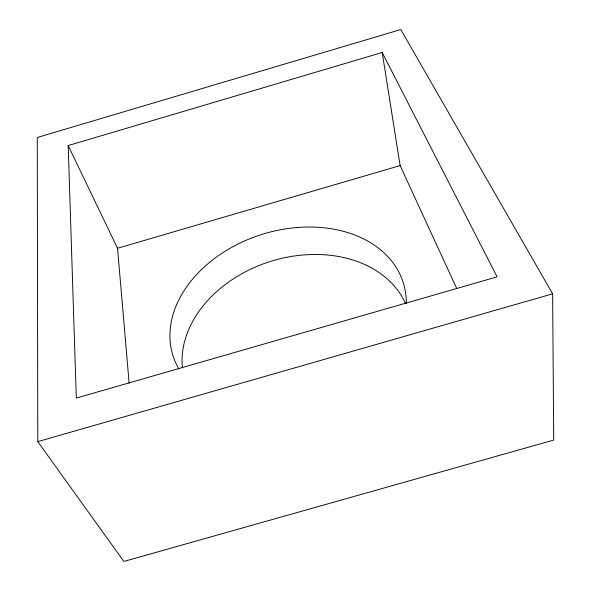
<?xml version="1.0" encoding="UTF-8"?>
<svg xmlns="http://www.w3.org/2000/svg" width="591" height="591" viewBox="0 0 591 591"><rect width="100%" height="100%" fill="white"/><g stroke="black" fill="none" stroke-linecap="round" stroke-linejoin="round"><path stroke-width="0.89" d="M68.187 145.571L382.185 52.51L497.12 276.847L76.32 398.083L68.187 145.571L117.535 248.272L129.141 383.212M117.535 248.272L400.129 165.591L456.74 288.489M37.78 441.625L552.629 293.83L400.787 29.55L37.285 137.489L37.78 441.625L123.866 561.45L553.715 440.073L552.629 293.83M382.185 52.51L400.129 165.591M178.91 369.072A120.786 88.746 -17.7 0 1 265.573 233.312A120.786 88.746 -17.7 0 1 406.312 303.456M182.42 367.861A116.944 88.465 -17.7 0 1 273.98 260.38A116.944 88.465 -17.7 0 1 405.5 303.589"/></g></svg>
